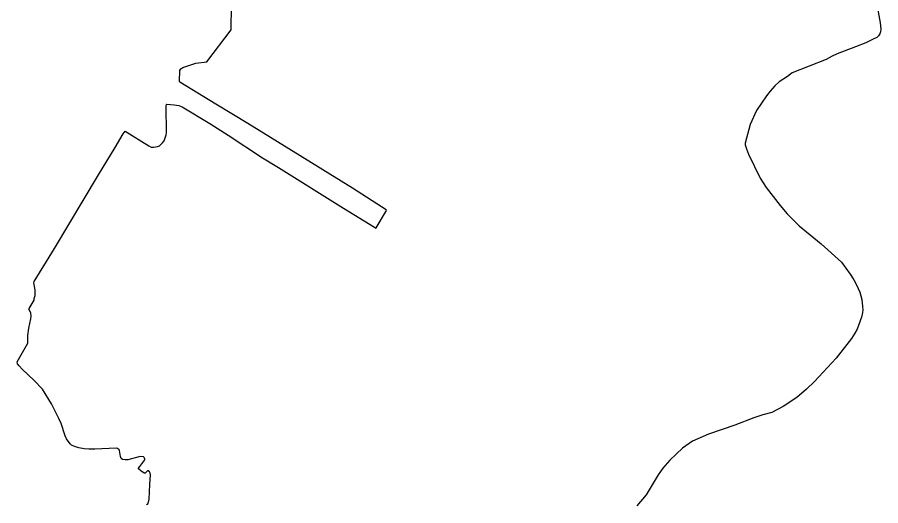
# Model space of a CAD drawing. Extents: x 480524 to 485987, y 4969078 to 4973944.
# Drawn here: x 483019 to 485930, y 4969078 to 4970724 of the extents above; entities that cross this region are included whole.
import ezdxf

# ---------------------------------------------------------------- set-up
doc = ezdxf.new("R2010")
doc.units = 0
doc.layers.add('Contours_shp', color=1, linetype='Continuous')

msp = doc.modelspace()

# ---------------------------------------------------------------- linework, layer by layer
at = {"layer": 'Contours_shp'}
for points in [[(483455.34375, 4969082.5), (483460.84375, 4969086.5), (483464.53125, 4969100.5), (483465.84375, 4969150.5), (483468.96875, 4969183), (483467.78125, 4969188.5), (483464.75, 4969193), (483461.09375, 4969196.5), (483458.65625, 4969196.5), (483450.71875, 4969188.5), (483448.875, 4969188), (483447.0625, 4969188.5), (483435.5, 4969195.5), (483428.1875, 4969203), (483428.1875, 4969204.5), (483432.46875, 4969210.5), (483449.59375, 4969233), (483449.59375, 4969236.5), (483447.15625, 4969241.5), (483444.75, 4969243.5), (483433.78125, 4969244), (483392.28125, 4969233.5), (483383.15625, 4969233), (483374, 4969234.5), (483369.75, 4969238), (483367.3125, 4969244), (483363.71875, 4969265), (483362.5, 4969267), (483357.625, 4969271), (483352.75, 4969272), (483280.8125, 4969268.5), (483260.6875, 4969269.5), (483245.46875, 4969270.5), (483227.1875, 4969274), (483211.9375, 4969278.5), (483202.21875, 4969283), (483197.9375, 4969286.5), (483185.1875, 4969303.5), (483180.34375, 4969314.5), (483167.03125, 4969355), (483159.75, 4969372), (483134.84375, 4969421.5), (483104.5, 4969471.5), (483076.53125, 4969500.5), (483035.78125, 4969538.5), (483025.4375, 4969549.5), (483020.5625, 4969557), (483019.375, 4969563.5), (483055.46875, 4969626.5), (483054.9375, 4969652.5), (483058.625, 4969677), (483065.40625, 4969708), (483066.0625, 4969717), (483064.84375, 4969728), (483058.78125, 4969740.5), (483059.40625, 4969743.5), (483075.9375, 4969771), (483076.5625, 4969776.5), (483080.21875, 4969786.5), (483079.65625, 4969805.5), (483075.46875, 4969830), (483076.6875, 4969833.5), (483145.21875, 4969945), (483293.3125, 4970193.5), (483349.59375, 4970285.5), (483376.53125, 4970332), (483382.65625, 4970340), (483462.40625, 4970291), (483470.90625, 4970287), (483478.84375, 4970286), (483492.28125, 4970289), (483498.375, 4970291.5), (483509.34375, 4970301), (483514.25, 4970308), (483521.625, 4970328), (483522.84375, 4970334.5), (483521.21875, 4970425), (483522.46875, 4970430), (483523.6875, 4970431), (483548.65625, 4970429.5), (483564.53125, 4970427), (483575.46875, 4970422.5), (483668.625, 4970366), (483730.09375, 4970327.5), (483846.34375, 4970251), (483900.53125, 4970218), (484119.65625, 4970080.5), (484223.15625, 4970016.5), (484228.625, 4970013), (484229.84375, 4970014.5), (484264.125, 4970073.5), (484263.53125, 4970075.5), (484149.09375, 4970148.5), (483796.625, 4970366), (483688.28125, 4970431), (483567.75, 4970506), (483565.90625, 4970508.5), (483567.84375, 4970544.5), (483570.28125, 4970551), (483577, 4970555.5), (483621.53125, 4970570), (483658.71875, 4970573.5), (483740.65625, 4970682), (483742.875, 4970849)], [(485918.9375, 4970755), (485927.96875, 4970706), (485930.375, 4970684.5), (485929.75, 4970675.5), (485927.28125, 4970668.5), (485922.375, 4970661.5), (485916.875, 4970656.5), (485904.6875, 4970650), (485879.65625, 4970638.5), (485845.5, 4970624.5), (485783.25, 4970601.5), (485766.1875, 4970593.5), (485746.03125, 4970582), (485631.9375, 4970536.5), (485616.0625, 4970524.5), (485587.96875, 4970507), (485573.3125, 4970493), (485557.40625, 4970475.5), (485545.1875, 4970459.5), (485511.5625, 4970410.5), (485490.71875, 4970362.5), (485473.5, 4970300), (485473.5, 4970294.5), (485477.71875, 4970280.5), (485485, 4970263.5), (485524.4375, 4970182.5), (485544.46875, 4970150.5), (485591.28125, 4970089.5), (485615, 4970062), (485655.75, 4970021), (485729.34375, 4969961), (485798.09375, 4969899), (485827.28125, 4969859), (485839.40625, 4969840), (485849.125, 4969822.5), (485859.4375, 4969798), (485866.6875, 4969773), (485869.09375, 4969749.5), (485869.65625, 4969738), (485869.03125, 4969729.5), (485865.9375, 4969714), (485850.59375, 4969673), (485843.28125, 4969659.5), (485831.65625, 4969642), (485780.28125, 4969576), (485706.9375, 4969497), (485680.0625, 4969471), (485647.6875, 4969443.5), (485601.3125, 4969413), (485562.84375, 4969393), (485532.96875, 4969384.5), (485503.0625, 4969374.5), (485439, 4969350), (485349.3125, 4969320), (485295.59375, 4969295.5), (485262.625, 4969272.5), (485219.28125, 4969232.5), (485195.4375, 4969205.5), (485180.125, 4969183), (485139.125, 4969115.5), (485108.5625, 4969078.5)]]:
    msp.add_lwpolyline(points, dxfattribs=at)

doc.saveas('drawing.dxf')
